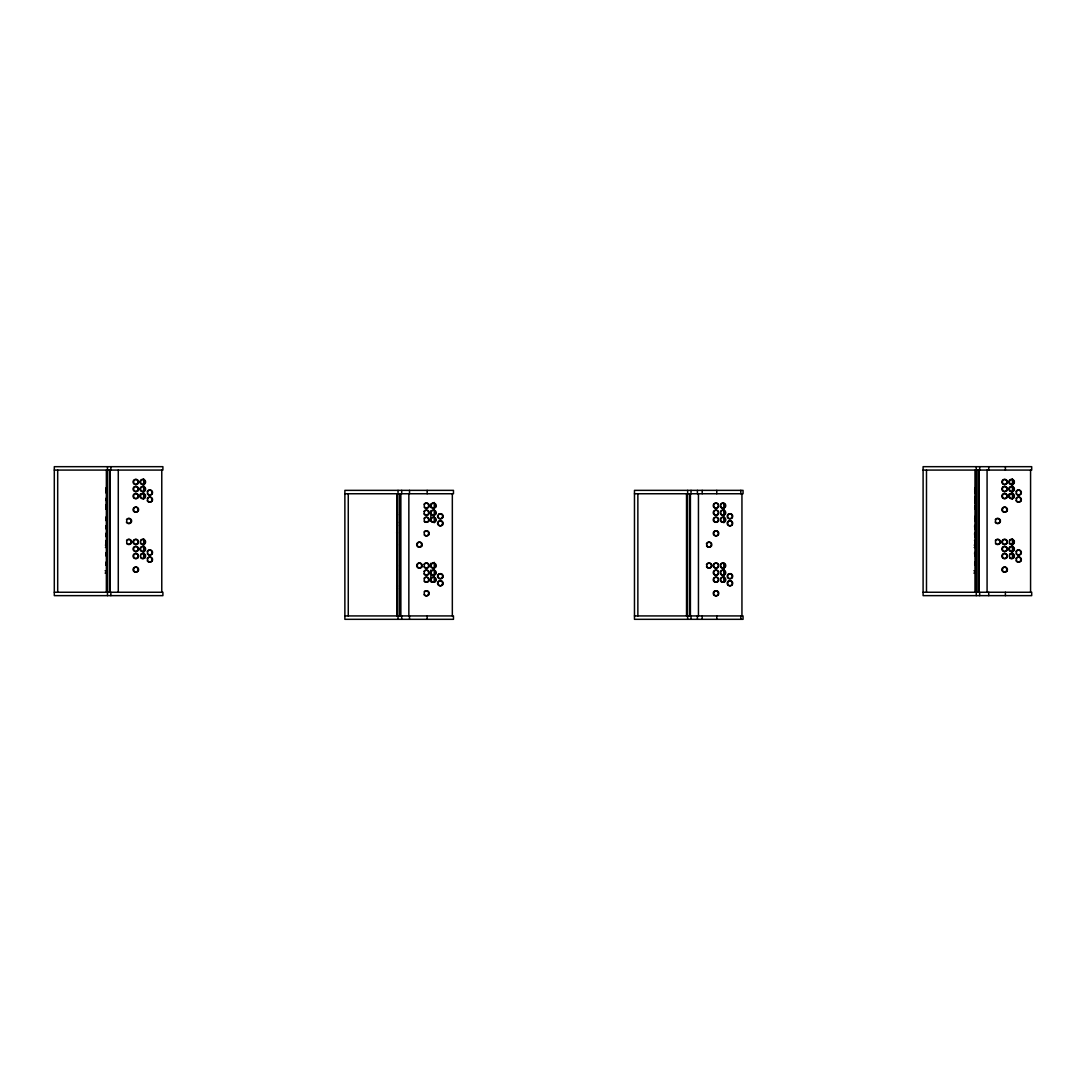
<?xml version="1.0" encoding="UTF-8"?>
<svg xmlns="http://www.w3.org/2000/svg" width="1086" height="1086" viewBox="0 0 1086 1086"><rect width="100%" height="100%" fill="white"/><g stroke="black" fill="none" stroke-linecap="round" stroke-linejoin="round"><path stroke-width="1.5" d="M106.74 500.836L106.754 500.035M106.754 543.991L106.713 545.471M397.313 524.511L396.947 522.529M686.922 523.723L686.895 525.203M686.909 568.453L686.895 566.173M975.54 500.836L975.486 497.958M975.554 543.991L975.513 545.471M105.885 491.632L106.252 490.139L106.455 491.347M974.685 491.632L974.943 490.22M106.469 500.51L106.374 498.854M106.482 543.923L106.428 544.833M397.055 523.656L396.947 524.782M397.191 523.656L397.15 524.552M397.042 568.127L397.313 566.865M975.269 500.51L975.092 498.773M397.286 569.159L397.042 567.068M686.895 569.159L686.868 564.693M106.862 501.528L106.387 503.442M397.259 525.8L397.259 521.633M397.435 525.203L397.204 526.289M687.031 569.159L686.868 570.625M975.662 501.528L975.187 503.442M105.858 489.542L106.007 488.252M974.658 489.542L974.807 488.252M974.699 490.953L975.052 490.139L975.255 491.347M106.632 502.614L106.632 497.469M106.822 546.068L106.482 547.235M397.395 569.743L396.947 571.073M975.432 546.57L975.54 543.19M975.622 546.068L975.282 547.235M106.564 546.95L106.74 543.19M397.34 526.289L396.96 527.131M397.123 570.625L397.286 566.173M686.868 526.683L686.909 522.923M106.374 501.108L106.292 498.773M975.174 545.05L975.228 543.027M975.282 503.28L975.364 497.076M106.034 517.941L106.862 515.782L105.831 519.013M974.834 517.941L975.662 515.782L974.631 519.013M105.871 488.252L106.618 488.035M974.671 488.252L975.486 488.32M106.292 545.131L106.374 542.796M106.509 545.05L105.423 545.131M975.092 501.175L975.242 498.773M975.092 545.131L975.174 542.796M105.994 490.22L106.604 492.677L105.885 492.677M106.523 547.398L105.437 547.453M975.323 547.398L974.237 547.453M54.3 470.075L162.9 470.075L162.9 466.681L54.3 466.681L54.3 595.644L162.9 595.644L162.9 592.25L54.3 592.25M923.1 470.075L1031.7 470.075L1031.7 466.681L923.1 466.681L923.1 595.644L1031.7 595.644L1031.7 592.25L923.1 592.25M974.916 490.139L975.404 492.677L974.685 492.677M105.926 490.492L106.021 492.677M344.873 493.75L453.473 493.75L453.473 490.356L344.873 490.356L344.873 619.319L453.473 619.319L453.473 615.925L344.873 615.925M634.468 493.75L743.055 493.75L743.068 490.356L634.468 490.356L634.468 619.319L743.055 619.319L743.068 615.925L634.468 615.925M106.021 509.144L106.862 509.144M975.662 509.144L974.821 509.144L974.685 507.542M106.727 518.171L105.98 520.438L106.862 521.158M975.527 518.171L974.78 520.438L975.662 521.158M105.776 525.733L106.048 528.923M974.576 525.733L974.848 528.923M396.594 532.819L397.435 532.819M105.776 533.511L106.048 536.701M974.576 533.511L974.848 536.701M105.681 540.529L106.822 541.9M974.481 540.529L975.5 541.018M106.442 542.715L105.953 543.774L106.089 542.715M975.242 542.715L974.753 543.774L974.889 542.715M396.716 544.833L397.435 544.833M974.223 545.131L975.242 545.131M105.776 552.788L106.048 555.978M974.576 552.788L974.848 555.978M106.862 562.358L105.926 562.358L105.926 565.005L106.862 565.005M975.662 562.358L974.726 562.358L974.726 565.005L975.662 565.005M105.111 570.761L106.862 570.761M973.911 570.761L975.662 570.761M105.111 573.096L106.862 573.096M973.911 573.096L975.662 573.096M396.634 586.033L397.435 586.033M396.634 588.68L397.435 588.68M975.079 496.573L975.567 497.469M975.079 540.529L975.567 541.412M396.987 564.204L397.34 565.087M106.279 540.529L106.862 542.498M396.987 511.492L397.367 512.891M396.947 564.258L397.395 565.575M396.947 511.547L397.435 515.022M105.899 504.8L106.156 509.144M975.269 488.035L975.635 489.813M106.469 488.035L106.862 490.533M686.868 520.751L687.031 522.23M106.564 497.076L106.89 499.248M106.55 488.32L106.659 489.216M397.204 521.144L397.449 522.923M105.899 505.438L105.885 509.144M975.418 488.714L975.662 490.533M686.922 512.388L687.044 515.022M974.753 505.927L974.957 507.23M975.513 542.498L975.676 543.19M686.895 522.23L687.058 522.923M106.713 542.498L106.876 543.19M974.794 506.524L974.957 509.144M397.272 513.502L397.028 515.022M106.699 489.813L106.862 491.347M975.527 490.533L975.662 491.347M1030.573 470.075L1030.573 592.25M1012.464 478.804L1012.464 499.139M1012.464 538.67L1012.464 558.394M1009.07 494.008L1009.07 497.388M1005.392 466.681L1005.392 470.075M1005.392 592.25L1005.392 595.644M988.722 466.681L988.722 470.075M988.722 592.25L988.722 595.644M987.079 470.075L987.079 592.25M979.667 466.681L979.667 470.075M979.667 592.25L979.667 595.644M979.043 470.075L979.043 592.25M978.54 470.075L978.54 592.25M978.119 470.075L978.119 592.25M976.273 466.681L976.273 470.075M976.273 592.25L976.273 595.644M975.975 470.075L975.975 592.25M975.581 470.075L975.581 592.25M975.404 524.918L975.404 528.923L974.712 525.733M975.404 532.683L975.404 536.701L974.712 533.511M975.404 551.973L975.404 555.978L974.712 552.788M975.16 470.075L975.16 592.25M974.861 562.358L974.861 565.005M974.821 491.632L974.821 492.677M926.494 470.075L926.494 592.25M741.942 493.75L741.942 615.925M740.801 490.356L740.801 493.75M740.801 615.925L740.801 619.319M723.833 504.162L723.833 522.746M723.833 563.281L723.833 582.069M716.76 490.356L716.76 493.75M716.76 615.925L716.76 619.319M702.194 490.356L702.194 493.75M702.194 615.925L702.194 619.319M698.447 493.75L698.447 615.925M697.402 490.356L697.402 493.75M697.402 615.925L697.402 619.319M691.022 490.356L691.022 493.75M691.022 615.925L691.022 619.319M690.411 493.75L690.411 615.925M689.909 493.75L689.909 615.925M689.488 493.75L689.488 615.925M687.642 490.356L687.642 493.75M687.642 615.925L687.642 619.319M687.343 493.75L687.343 615.925M686.949 493.75L686.949 615.925M686.528 493.75L686.528 615.925M637.862 493.75L637.862 615.925M452.333 493.75L452.333 615.925M434.237 502.479L434.237 522.746M434.237 562.344L434.237 582.069M430.843 504.162L430.843 507.542M430.843 510.922L430.843 521.063M430.843 563.281L430.843 566.661M430.843 570.041L430.843 581.865M427.165 490.356L427.165 493.75M427.165 615.925L427.165 619.319M409.517 490.356L409.517 493.75M409.517 615.925L409.517 619.319M408.852 493.75L408.852 615.925M401.698 490.356L401.698 493.75M401.698 615.925L401.698 619.319M400.802 493.75L400.802 615.925M400.313 493.75L400.313 615.925M399.892 493.75L399.892 615.925M398.033 490.356L398.033 493.75M398.033 615.925L398.033 619.319M397.748 493.75L397.748 615.925M397.354 493.75L397.354 615.925M397.055 493.75L397.191 615.925M396.933 493.75L396.933 615.925M348.267 493.75L348.267 615.925M161.773 470.075L161.773 592.25M143.664 478.804L143.664 499.139M143.664 538.67L143.664 558.394M140.27 494.008L140.27 497.388M118.279 470.075L118.279 592.25M110.867 466.681L110.867 470.075M110.867 592.25L110.867 595.644M110.243 470.075L110.243 592.25M109.74 470.075L109.74 592.25M109.319 470.075L109.319 592.25M107.473 466.681L107.473 470.075M107.473 592.25L107.473 595.644M107.175 470.075L107.175 592.25M106.781 470.075L106.781 592.25M106.604 524.918L106.604 528.923L105.912 525.733M106.604 532.683L106.604 536.701L105.912 533.511M106.604 551.973L106.604 555.978L105.912 552.788M106.36 470.075L106.36 592.25M106.061 562.358L106.061 565.005M57.694 470.075L57.694 592.25M713.638 594.721A2.552 2.511 -90 0 1 714.914 590.893A2.552 2.511 -90 0 1 718.226 593.132A2.552 2.511 -90 0 1 715.226 595.793M714.615 595.59A2.552 2.511 -90 0 1 714.072 595.209M714.181 577.711A2.552 2.511 -90 0 1 718.172 579.164A2.552 2.511 -90 0 1 715.185 582.218A2.552 2.511 -90 0 1 713.719 578.186M713.529 573.897A2.552 2.511 -90 0 1 715.525 570.123A2.552 2.511 -90 0 1 718.063 573.557A2.552 2.511 -90 0 1 713.923 574.44M713.95 563.783A2.552 2.511 -90 0 1 718.077 564.72A2.552 2.511 -90 0 1 715.498 568.114A2.552 2.511 -90 0 1 713.543 564.313M720.466 578.539A2.552 2.511 -90 0 1 724.226 577.711A2.552 2.511 -90 0 1 724.376 581.607A2.552 2.511 -90 0 1 720.575 581.091M721.891 570.245A2.552 2.511 -90 0 1 724.986 571.643A2.552 2.511 -90 0 1 723.887 574.888A2.552 2.511 -90 0 1 720.588 574.06M720.452 571.521A2.552 2.511 -90 0 1 721.308 570.53M723.167 563.091A2.552 2.511 -90 0 1 724.783 566.987A2.552 2.511 -90 0 1 720.602 567.001M720.439 564.462A2.552 2.511 -90 0 1 722.516 563.05M706.402 564.693A2.552 2.511 -90 0 1 710.217 563.512A2.552 2.511 -90 0 1 710.339 567.557A2.552 2.511 -90 0 1 706.47 566.634M727.729 584.892A2.552 2.511 -90 0 1 729.005 580.806A2.552 2.511 -90 0 1 732.127 583.711A2.552 2.511 -90 0 1 728.217 585.34M715.307 517.262A2.552 2.511 -90 0 1 718.213 520.018A2.552 2.511 -90 0 1 714.832 522.149A2.552 2.511 -90 0 1 713.678 518.28M714.126 517.805A2.552 2.511 -90 0 1 714.683 517.452M713.556 513.99A2.552 2.511 -90 0 1 715.484 510.162A2.552 2.511 -90 0 1 718.077 513.556A2.552 2.511 -90 0 1 713.95 514.506M715.253 503.13A2.552 2.511 -90 0 1 718.226 505.818A2.552 2.511 -90 0 1 714.887 508.031A2.552 2.511 -90 0 1 713.651 504.189M714.086 503.7A2.552 2.511 -90 0 1 714.629 503.334M720.67 504.121A2.552 2.511 -90 0 1 723.995 503.456A2.552 2.511 -90 0 1 724.932 506.755A2.552 2.511 -90 0 1 721.783 508.004M721.199 507.678A2.552 2.511 -90 0 1 720.398 506.646M720.724 511.112A2.552 2.511 -90 0 1 724.416 510.854A2.552 2.511 -90 0 1 724.348 514.615A2.552 2.511 -90 0 1 720.67 514.207M720.493 518.551A2.552 2.511 -90 0 1 724.253 517.778A2.552 2.511 -90 0 1 724.348 521.687A2.552 2.511 -90 0 1 720.547 521.09M728.855 518.646A2.552 2.511 -90 0 1 727.851 514.479A2.552 2.511 -90 0 1 731.991 515.307A2.552 2.511 -90 0 1 729.493 518.769M728.177 521.253A2.552 2.511 -90 0 1 732.113 522.814A2.552 2.511 -90 0 1 729.059 525.773A2.552 2.511 -90 0 1 727.701 521.701M706.362 543.896A2.552 2.511 -90 0 1 710.095 542.511A2.552 2.511 -90 0 1 710.448 546.529A2.552 2.511 -90 0 1 706.524 545.837M424.232 591.626A2.552 2.511 -90 0 1 427.938 591.544A2.552 2.511 -90 0 1 427.694 595.291A2.552 2.511 -90 0 1 424.029 594.721M424.056 531.909A2.552 2.511 -90 0 1 427.708 531.38A2.552 2.511 -90 0 1 427.911 535.126A2.552 2.511 -90 0 1 424.219 535.004M426.431 577.195A2.552 2.511 -90 0 1 428.291 580.983A2.552 2.511 -90 0 1 424.137 581.281M424.124 578.186A2.552 2.511 -90 0 1 425.78 577.209M423.961 571.358A2.552 2.511 -90 0 1 427.762 570.72A2.552 2.511 -90 0 1 427.708 574.63A2.552 2.511 -90 0 1 423.934 573.897M426.771 563.132A2.552 2.511 -90 0 1 428.115 567.136A2.552 2.511 -90 0 1 423.947 566.851M423.947 564.313A2.552 2.511 -90 0 1 425.468 563.132M431.386 581.594A2.552 2.511 -90 0 1 432.133 577.372A2.552 2.511 -90 0 1 435.595 579.843A2.552 2.511 -90 0 1 431.929 581.974M431.97 574.928A2.552 2.511 -90 0 1 431.536 570.666A2.552 2.511 -90 0 1 435.527 572.064A2.552 2.511 -90 0 1 432.581 575.146M417.567 563.62A2.552 2.511 -90 0 1 421.585 564.951A2.552 2.511 -90 0 1 418.694 568.087A2.552 2.511 -90 0 1 417.119 564.096M437.997 581.797A2.552 2.511 -90 0 1 442.233 581.987A2.552 2.511 -90 0 1 440.278 585.802A2.552 2.511 -90 0 1 437.699 582.381M439.531 573.707A2.552 2.511 -90 0 1 442.45 576.965A2.552 2.511 -90 0 1 438.201 577.901M437.821 577.358A2.552 2.511 -90 0 1 437.943 574.806M438.364 574.304A2.552 2.511 -90 0 1 438.907 573.924M424.083 518.28A2.552 2.511 -90 0 1 427.395 517.574A2.552 2.511 -90 0 1 428.386 520.873A2.552 2.511 -90 0 1 425.237 522.149M424.653 521.837A2.552 2.511 -90 0 1 424.178 521.389M423.934 511.438A2.552 2.511 -90 0 1 427.721 510.746A2.552 2.511 -90 0 1 427.748 514.642A2.552 2.511 -90 0 1 423.961 513.99M424.042 504.189A2.552 2.511 -90 0 1 427.341 503.402A2.552 2.511 -90 0 1 428.413 506.673A2.552 2.511 -90 0 1 425.291 508.031M424.707 507.732A2.552 2.511 -90 0 1 424.219 507.284M431.604 510.651A2.552 2.511 -90 0 1 435.554 512.198A2.552 2.511 -90 0 1 432.5 515.171A2.552 2.511 -90 0 1 431.128 511.112M438.405 514.316A2.552 2.511 -90 0 1 441.948 514.56A2.552 2.511 -90 0 1 441.717 518.144A2.552 2.511 -90 0 1 438.174 517.913M437.807 517.357A2.552 2.511 -90 0 1 437.685 515.416M437.712 524.212A2.552 2.511 -90 0 1 440.224 520.764A2.552 2.511 -90 0 1 442.246 524.538A2.552 2.511 -90 0 1 438.025 524.796M134.718 512.063A2.552 2.511 -90 0 1 133.754 507.881A2.552 2.511 -90 0 1 137.895 508.777A2.552 2.511 -90 0 1 135.356 512.212M134.012 554.036A2.552 2.511 -90 0 1 137.393 554.322A2.552 2.511 -90 0 1 137.406 557.756A2.552 2.511 -90 0 1 134.026 558.082M133.564 557.607A2.552 2.511 -90 0 1 133.551 554.512M134.297 539.701A2.552 2.511 -90 0 1 138.058 541.914A2.552 2.511 -90 0 1 134.297 544.113M133.782 543.706A2.552 2.511 -90 0 1 133.782 540.109M140.678 554.322A2.552 2.511 -90 0 1 144.221 554.172A2.552 2.511 -90 0 1 144.37 557.77A2.552 2.511 -90 0 1 140.813 557.919M141.723 546.57A2.552 2.511 -90 0 1 145.022 548.824A2.552 2.511 -90 0 1 142.008 551.471M141.397 551.254A2.552 2.511 -90 0 1 140.42 550.385M140.135 549.788A2.552 2.511 -90 0 1 140.27 547.846M140.637 547.29A2.552 2.511 -90 0 1 141.139 546.855M140.623 540.231A2.552 2.511 -90 0 1 144.329 540.149A2.552 2.511 -90 0 1 144.099 543.882A2.552 2.511 -90 0 1 140.433 543.326M126.546 540.421A2.552 2.511 -90 0 1 130.211 539.973A2.552 2.511 -90 0 1 130.334 543.733A2.552 2.511 -90 0 1 126.641 543.529M148.429 557.281A2.552 2.511 -90 0 1 151.959 559.141A2.552 2.511 -90 0 1 149.271 562.127M148.633 561.978A2.552 2.511 -90 0 1 147.207 560.661M147.126 558.706A2.552 2.511 -90 0 1 147.872 557.634M149.61 549.978A2.552 2.511 -90 0 1 151.877 553.29A2.552 2.511 -90 0 1 148.13 554.661M147.628 554.227A2.552 2.511 -90 0 1 147.262 553.684M147.099 551.742A2.552 2.511 -90 0 1 148.958 550.032M133.605 497.714A2.552 2.511 -90 0 1 134.935 493.628A2.552 2.511 -90 0 1 138.017 496.56A2.552 2.511 -90 0 1 134.094 498.162M134.284 486.827A2.552 2.511 -90 0 1 138.044 488.781A2.552 2.511 -90 0 1 134.705 491.415A2.552 2.511 -90 0 1 133.768 487.234M133.646 483.609A2.552 2.511 -90 0 1 134.868 479.51A2.552 2.511 -90 0 1 138.031 482.36A2.552 2.511 -90 0 1 134.135 484.057M140.216 482.971A2.552 2.511 -90 0 1 142.578 479.415A2.552 2.511 -90 0 1 144.764 483.08A2.552 2.511 -90 0 1 140.556 483.541M140.556 487.438A2.552 2.511 -90 0 1 144.764 487.899A2.552 2.511 -90 0 1 142.578 491.564A2.552 2.511 -90 0 1 140.216 487.994M140.705 494.334A2.552 2.511 -90 0 1 144.248 494.252A2.552 2.511 -90 0 1 144.329 497.85A2.552 2.511 -90 0 1 140.786 497.931M140.108 496.804A2.552 2.511 -90 0 1 140.325 494.877M147.112 491.741A2.552 2.511 -90 0 1 150.886 490.438A2.552 2.511 -90 0 1 151.144 494.469A2.552 2.511 -90 0 1 147.234 493.682M147.194 498.596A2.552 2.511 -90 0 1 151.063 497.646A2.552 2.511 -90 0 1 150.968 501.691A2.552 2.511 -90 0 1 147.153 500.537M126.465 519.624A2.552 2.511 -90 0 1 130.266 519.094A2.552 2.511 -90 0 1 130.116 522.99A2.552 2.511 -90 0 1 126.356 522.162M1003.518 512.063A2.552 2.511 -90 0 1 1002.554 507.881A2.552 2.511 -90 0 1 1006.695 508.777A2.552 2.511 -90 0 1 1004.156 512.212M1002.812 554.036A2.552 2.511 -90 0 1 1006.193 554.322A2.552 2.511 -90 0 1 1006.206 557.756A2.552 2.511 -90 0 1 1002.826 558.082M1002.364 557.607A2.552 2.511 -90 0 1 1002.351 554.512M1003.097 539.701A2.552 2.511 -90 0 1 1006.858 541.914A2.552 2.511 -90 0 1 1003.097 544.113M1002.582 543.706A2.552 2.511 -90 0 1 1002.582 540.109M1009.478 554.322A2.552 2.511 -90 0 1 1013.021 554.172A2.552 2.511 -90 0 1 1013.17 557.77A2.552 2.511 -90 0 1 1009.613 557.919M1010.523 546.57A2.552 2.511 -90 0 1 1013.822 548.824A2.552 2.511 -90 0 1 1010.808 551.471M1010.197 551.254A2.552 2.511 -90 0 1 1009.22 550.385M1008.935 549.788A2.552 2.511 -90 0 1 1009.07 547.846M1009.437 547.29A2.552 2.511 -90 0 1 1009.939 546.855M1009.423 540.231A2.552 2.511 -90 0 1 1013.129 540.149A2.552 2.511 -90 0 1 1012.899 543.882A2.552 2.511 -90 0 1 1009.233 543.326M995.346 540.421A2.552 2.511 -90 0 1 999.011 539.973A2.552 2.511 -90 0 1 999.134 543.733A2.552 2.511 -90 0 1 995.441 543.529M1017.229 557.281A2.552 2.511 -90 0 1 1020.759 559.141A2.552 2.511 -90 0 1 1018.071 562.127M1017.433 561.978A2.552 2.511 -90 0 1 1016.007 560.661M1015.926 558.706A2.552 2.511 -90 0 1 1016.672 557.634M1018.41 549.978A2.552 2.511 -90 0 1 1020.677 553.29A2.552 2.511 -90 0 1 1016.93 554.661M1016.428 554.227A2.552 2.511 -90 0 1 1016.062 553.684M1015.899 551.742A2.552 2.511 -90 0 1 1017.758 550.032M1002.405 497.714A2.552 2.511 -90 0 1 1003.735 493.628A2.552 2.511 -90 0 1 1006.817 496.56A2.552 2.511 -90 0 1 1002.894 498.162M1003.084 486.827A2.552 2.511 -90 0 1 1006.844 488.781A2.552 2.511 -90 0 1 1003.505 491.415A2.552 2.511 -90 0 1 1002.568 487.234M1002.446 483.609A2.552 2.511 -90 0 1 1003.668 479.51A2.552 2.511 -90 0 1 1006.831 482.36A2.552 2.511 -90 0 1 1002.935 484.057M1009.016 482.971A2.552 2.511 -90 0 1 1011.378 479.415A2.552 2.511 -90 0 1 1013.564 483.08A2.552 2.511 -90 0 1 1009.356 483.541M1009.356 487.438A2.552 2.511 -90 0 1 1013.564 487.899A2.552 2.511 -90 0 1 1011.378 491.564A2.552 2.511 -90 0 1 1009.016 487.994M1009.505 494.334A2.552 2.511 -90 0 1 1013.048 494.252A2.552 2.511 -90 0 1 1013.129 497.85A2.552 2.511 -90 0 1 1009.586 497.931M1008.908 496.804A2.552 2.511 -90 0 1 1009.125 494.877M1015.912 491.741A2.552 2.511 -90 0 1 1019.686 490.438A2.552 2.511 -90 0 1 1019.944 494.469A2.552 2.511 -90 0 1 1016.034 493.682M1015.994 498.596A2.552 2.511 -90 0 1 1019.863 497.646A2.552 2.511 -90 0 1 1019.768 501.691A2.552 2.511 -90 0 1 1015.953 500.537M995.265 519.624A2.552 2.511 -90 0 1 999.066 519.094A2.552 2.511 -90 0 1 998.916 522.99A2.552 2.511 -90 0 1 995.156 522.162M718.185 594.979A2.552 2.511 -90 0 0 716.787 590.798A2.552 2.511 -90 0 0 713.923 594.123A2.552 2.511 -90 0 0 718.185 594.979M717.792 534.787A2.552 2.511 -90 0 0 715.918 530.81A2.552 2.511 -90 0 0 713.461 534.448A2.552 2.511 -90 0 0 717.792 534.787M718.362 534.787A2.552 2.511 -90 0 0 716.488 530.81A2.552 2.511 -90 0 0 714.031 534.448A2.552 2.511 -90 0 0 718.362 534.787M718.294 581.268A2.552 2.511 -90 0 0 716.611 577.195A2.552 2.511 -90 0 0 713.977 580.711A2.552 2.511 -90 0 0 718.294 581.268M718.457 573.951A2.552 2.511 -90 0 0 716.326 570.109A2.552 2.511 -90 0 0 714.113 573.897A2.552 2.511 -90 0 0 718.457 573.951M718.47 566.851A2.552 2.511 -90 0 0 716.298 563.037A2.552 2.511 -90 0 0 714.126 566.851A2.552 2.511 -90 0 0 718.47 566.851M725.109 581.444A2.552 2.511 -90 0 0 723.805 577.236A2.552 2.511 -90 0 0 720.873 580.481A2.552 2.511 -90 0 0 725.109 581.444M725.136 574.345A2.552 2.511 -90 0 0 723.765 570.164A2.552 2.511 -90 0 0 720.887 573.462A2.552 2.511 -90 0 0 725.136 574.345M725.149 567.259A2.552 2.511 -90 0 0 723.738 563.091A2.552 2.511 -90 0 0 720.887 566.417A2.552 2.511 -90 0 0 725.149 567.259M711.357 567.068A2.552 2.511 -90 0 0 709.565 563.05A2.552 2.511 -90 0 0 707.04 566.634A2.552 2.511 -90 0 0 711.357 567.068M732.29 584.716A2.552 2.511 -90 0 0 730.457 580.725A2.552 2.511 -90 0 0 727.959 584.336A2.552 2.511 -90 0 0 732.29 584.716M732.344 577.562A2.552 2.511 -90 0 0 730.349 573.652A2.552 2.511 -90 0 0 728 577.358A2.552 2.511 -90 0 0 732.344 577.562M731.774 577.562A2.552 2.511 -90 0 0 729.778 573.652A2.552 2.511 -90 0 0 727.43 577.358A2.552 2.511 -90 0 0 731.774 577.562M718.335 521.253A2.552 2.511 -90 0 0 716.543 517.235A2.552 2.511 -90 0 0 714.004 520.818A2.552 2.511 -90 0 0 718.335 521.253M718.077 514.492A2.552 2.511 -90 0 0 716.923 510.23A2.552 2.511 -90 0 0 713.869 513.366A2.552 2.511 -90 0 0 718.077 514.492M718.362 507.067A2.552 2.511 -90 0 0 716.475 503.089A2.552 2.511 -90 0 0 714.031 506.728A2.552 2.511 -90 0 0 718.362 507.067M725.081 521.524A2.552 2.511 -90 0 0 723.86 517.303A2.552 2.511 -90 0 0 720.86 520.479A2.552 2.511 -90 0 0 725.081 521.524M725.217 514.289A2.552 2.511 -90 0 0 723.643 510.189A2.552 2.511 -90 0 0 720.928 513.624A2.552 2.511 -90 0 0 725.217 514.289M732.181 524.905A2.552 2.511 -90 0 0 730.62 520.791A2.552 2.511 -90 0 0 727.892 524.212A2.552 2.511 -90 0 0 732.181 524.905M725.285 507.135A2.552 2.511 -90 0 0 723.534 503.103A2.552 2.511 -90 0 0 720.968 506.646A2.552 2.511 -90 0 0 725.285 507.135M732.317 517.642A2.552 2.511 -90 0 0 730.389 513.692A2.552 2.511 -90 0 0 727.987 517.357A2.552 2.511 -90 0 0 732.317 517.642M711.439 546.014A2.552 2.511 -90 0 0 709.429 542.118A2.552 2.511 -90 0 0 707.108 545.837A2.552 2.511 -90 0 0 711.439 546.014M428.576 594.979A2.552 2.511 -90 0 0 427.178 590.798A2.552 2.511 -90 0 0 424.314 594.123A2.552 2.511 -90 0 0 428.576 594.979M428.766 534.787A2.552 2.511 -90 0 0 426.893 530.81A2.552 2.511 -90 0 0 424.436 534.448A2.552 2.511 -90 0 0 428.766 534.787M428.685 581.268A2.552 2.511 -90 0 0 427.015 577.195A2.552 2.511 -90 0 0 424.382 580.711A2.552 2.511 -90 0 0 428.685 581.268M428.848 573.951A2.552 2.511 -90 0 0 426.717 570.109A2.552 2.511 -90 0 0 424.504 573.897A2.552 2.511 -90 0 0 428.848 573.951M428.861 566.851A2.552 2.511 -90 0 0 426.689 563.037A2.552 2.511 -90 0 0 424.517 566.851A2.552 2.511 -90 0 0 428.861 566.851M435.513 581.444A2.552 2.511 -90 0 0 434.21 577.236A2.552 2.511 -90 0 0 431.264 580.481A2.552 2.511 -90 0 0 435.513 581.444M435.54 574.345A2.552 2.511 -90 0 0 434.169 570.164A2.552 2.511 -90 0 0 431.278 573.462A2.552 2.511 -90 0 0 435.54 574.345M434.984 567.259A2.552 2.511 -90 0 0 433.572 563.091A2.552 2.511 -90 0 0 430.721 566.417A2.552 2.511 -90 0 0 434.984 567.259M435.554 567.259A2.552 2.511 -90 0 0 434.142 563.091A2.552 2.511 -90 0 0 431.291 566.417A2.552 2.511 -90 0 0 435.554 567.259M421.762 567.068A2.552 2.511 -90 0 0 419.97 563.05A2.552 2.511 -90 0 0 417.445 566.634A2.552 2.511 -90 0 0 421.762 567.068M442.681 584.716A2.552 2.511 -90 0 0 440.848 580.725A2.552 2.511 -90 0 0 438.35 584.336A2.552 2.511 -90 0 0 442.681 584.716M442.735 577.562A2.552 2.511 -90 0 0 440.753 573.652A2.552 2.511 -90 0 0 438.405 577.358A2.552 2.511 -90 0 0 442.735 577.562M428.726 521.253A2.552 2.511 -90 0 0 426.947 517.235A2.552 2.511 -90 0 0 424.409 520.818A2.552 2.511 -90 0 0 428.726 521.253M428.481 514.492A2.552 2.511 -90 0 0 427.327 510.23A2.552 2.511 -90 0 0 424.273 513.366A2.552 2.511 -90 0 0 428.481 514.492M428.766 507.067A2.552 2.511 -90 0 0 426.879 503.089A2.552 2.511 -90 0 0 424.436 506.728A2.552 2.511 -90 0 0 428.766 507.067M435.472 521.524A2.552 2.511 -90 0 0 434.251 517.303A2.552 2.511 -90 0 0 431.251 520.479A2.552 2.511 -90 0 0 435.472 521.524M435.622 514.289A2.552 2.511 -90 0 0 434.047 510.189A2.552 2.511 -90 0 0 431.318 513.624A2.552 2.511 -90 0 0 435.622 514.289M442.586 524.905A2.552 2.511 -90 0 0 441.025 520.791A2.552 2.511 -90 0 0 438.296 524.212A2.552 2.511 -90 0 0 442.586 524.905M435.69 507.135A2.552 2.511 -90 0 0 433.938 503.103A2.552 2.511 -90 0 0 431.359 506.646A2.552 2.511 -90 0 0 435.69 507.135M435.106 507.135A2.552 2.511 -90 0 0 433.368 503.103A2.552 2.511 -90 0 0 430.789 506.646A2.552 2.511 -90 0 0 435.106 507.135M434.902 521.524A2.552 2.511 -90 0 0 433.681 517.303A2.552 2.511 -90 0 0 430.68 520.479A2.552 2.511 -90 0 0 434.902 521.524M442.721 517.642A2.552 2.511 -90 0 0 440.794 513.692A2.552 2.511 -90 0 0 438.377 517.357A2.552 2.511 -90 0 0 442.721 517.642M421.843 546.014A2.552 2.511 -90 0 0 419.82 542.118A2.552 2.511 -90 0 0 417.499 545.837A2.552 2.511 -90 0 0 421.843 546.014M421.273 546.014A2.552 2.511 -90 0 0 419.25 542.118A2.552 2.511 -90 0 0 416.929 545.837A2.552 2.511 -90 0 0 421.273 546.014M137.433 571.304A2.552 2.511 -90 0 0 136.035 567.123A2.552 2.511 -90 0 0 133.171 570.449A2.552 2.511 -90 0 0 137.433 571.304M138.017 571.304A2.552 2.511 -90 0 0 136.619 567.123A2.552 2.511 -90 0 0 133.754 570.449A2.552 2.511 -90 0 0 138.017 571.304M138.194 511.112A2.552 2.511 -90 0 0 136.32 507.135A2.552 2.511 -90 0 0 133.863 510.773A2.552 2.511 -90 0 0 138.194 511.112M138.126 557.593A2.552 2.511 -90 0 0 136.442 553.521A2.552 2.511 -90 0 0 133.809 557.037A2.552 2.511 -90 0 0 138.126 557.593M137.705 550.276A2.552 2.511 -90 0 0 135.574 546.434A2.552 2.511 -90 0 0 133.361 550.222A2.552 2.511 -90 0 0 137.705 550.276M138.289 550.276A2.552 2.511 -90 0 0 136.157 546.434A2.552 2.511 -90 0 0 133.931 550.222A2.552 2.511 -90 0 0 138.289 550.276M137.895 543.706A2.552 2.511 -90 0 0 136.768 539.457A2.552 2.511 -90 0 0 133.7 542.566A2.552 2.511 -90 0 0 137.895 543.706M144.94 557.77A2.552 2.511 -90 0 0 143.637 553.561A2.552 2.511 -90 0 0 140.705 556.806A2.552 2.511 -90 0 0 144.94 557.77M144.967 550.67A2.552 2.511 -90 0 0 143.596 546.489A2.552 2.511 -90 0 0 140.718 549.788A2.552 2.511 -90 0 0 144.967 550.67M144.981 543.584A2.552 2.511 -90 0 0 143.569 539.416A2.552 2.511 -90 0 0 140.718 542.742A2.552 2.511 -90 0 0 144.981 543.584M131.189 543.394A2.552 2.511 -90 0 0 129.397 539.375A2.552 2.511 -90 0 0 126.872 542.959A2.552 2.511 -90 0 0 131.189 543.394M152.121 561.041A2.552 2.511 -90 0 0 150.289 557.05A2.552 2.511 -90 0 0 147.791 560.661A2.552 2.511 -90 0 0 152.121 561.041M152.176 553.887A2.552 2.511 -90 0 0 150.18 549.978A2.552 2.511 -90 0 0 147.832 553.684A2.552 2.511 -90 0 0 152.176 553.887M138.166 497.578A2.552 2.511 -90 0 0 136.374 493.56A2.552 2.511 -90 0 0 133.836 497.144A2.552 2.511 -90 0 0 138.166 497.578M137.908 490.818A2.552 2.511 -90 0 0 136.755 486.555A2.552 2.511 -90 0 0 133.7 489.691A2.552 2.511 -90 0 0 137.908 490.818M138.194 483.392A2.552 2.511 -90 0 0 136.307 479.415A2.552 2.511 -90 0 0 133.863 483.053A2.552 2.511 -90 0 0 138.194 483.392M144.9 497.85A2.552 2.511 -90 0 0 143.691 493.614A2.552 2.511 -90 0 0 140.691 496.804A2.552 2.511 -90 0 0 144.9 497.85M145.049 490.614A2.552 2.511 -90 0 0 143.474 486.501A2.552 2.511 -90 0 0 140.759 489.949A2.552 2.511 -90 0 0 145.049 490.614M152.013 501.23A2.552 2.511 -90 0 0 150.452 497.116A2.552 2.511 -90 0 0 147.723 500.537A2.552 2.511 -90 0 0 152.013 501.23M145.117 483.46A2.552 2.511 -90 0 0 143.366 479.428A2.552 2.511 -90 0 0 140.8 482.971A2.552 2.511 -90 0 0 145.117 483.46M152.149 493.967A2.552 2.511 -90 0 0 150.221 490.017A2.552 2.511 -90 0 0 147.818 493.682A2.552 2.511 -90 0 0 152.149 493.967M131.27 522.339A2.552 2.511 -90 0 0 129.261 518.443A2.552 2.511 -90 0 0 126.94 522.162A2.552 2.511 -90 0 0 131.27 522.339M1006.233 571.304A2.552 2.511 -90 0 0 1004.835 567.123A2.552 2.511 -90 0 0 1001.971 570.449A2.552 2.511 -90 0 0 1006.233 571.304M1006.817 571.304A2.552 2.511 -90 0 0 1005.419 567.123A2.552 2.511 -90 0 0 1002.554 570.449A2.552 2.511 -90 0 0 1006.817 571.304M1006.993 511.112A2.552 2.511 -90 0 0 1005.12 507.135A2.552 2.511 -90 0 0 1002.663 510.773A2.552 2.511 -90 0 0 1006.993 511.112M1006.926 557.593A2.552 2.511 -90 0 0 1005.242 553.521A2.552 2.511 -90 0 0 1002.609 557.037A2.552 2.511 -90 0 0 1006.926 557.593M1006.505 550.276A2.552 2.511 -90 0 0 1004.374 546.434A2.552 2.511 -90 0 0 1002.161 550.222A2.552 2.511 -90 0 0 1006.505 550.276M1007.089 550.276A2.552 2.511 -90 0 0 1004.957 546.434A2.552 2.511 -90 0 0 1002.731 550.222A2.552 2.511 -90 0 0 1007.089 550.276M1007.102 543.176A2.552 2.511 -90 0 0 1004.93 539.362A2.552 2.511 -90 0 0 1002.758 543.176A2.552 2.511 -90 0 0 1007.102 543.176M1013.74 557.77A2.552 2.511 -90 0 0 1012.437 553.561A2.552 2.511 -90 0 0 1009.505 556.806A2.552 2.511 -90 0 0 1013.74 557.77M1013.767 550.67A2.552 2.511 -90 0 0 1012.396 546.489A2.552 2.511 -90 0 0 1009.518 549.788A2.552 2.511 -90 0 0 1013.767 550.67M1013.781 543.584A2.552 2.511 -90 0 0 1012.369 539.416A2.552 2.511 -90 0 0 1009.518 542.742A2.552 2.511 -90 0 0 1013.781 543.584M999.989 543.394A2.552 2.511 -90 0 0 998.197 539.375A2.552 2.511 -90 0 0 995.672 542.959A2.552 2.511 -90 0 0 999.989 543.394M1020.921 561.041A2.552 2.511 -90 0 0 1019.089 557.05A2.552 2.511 -90 0 0 1016.591 560.661A2.552 2.511 -90 0 0 1020.921 561.041M1020.976 553.887A2.552 2.511 -90 0 0 1018.98 549.978A2.552 2.511 -90 0 0 1016.632 553.684A2.552 2.511 -90 0 0 1020.976 553.887M1006.966 497.578A2.552 2.511 -90 0 0 1005.174 493.56A2.552 2.511 -90 0 0 1002.636 497.144A2.552 2.511 -90 0 0 1006.966 497.578M1006.708 490.818A2.552 2.511 -90 0 0 1005.555 486.555A2.552 2.511 -90 0 0 1002.5 489.691A2.552 2.511 -90 0 0 1006.708 490.818M1006.993 483.392A2.552 2.511 -90 0 0 1005.107 479.415A2.552 2.511 -90 0 0 1002.663 483.053A2.552 2.511 -90 0 0 1006.993 483.392M1013.7 497.85A2.552 2.511 -90 0 0 1012.491 493.614A2.552 2.511 -90 0 0 1009.491 496.804A2.552 2.511 -90 0 0 1013.7 497.85M1013.849 490.614A2.552 2.511 -90 0 0 1012.274 486.501A2.552 2.511 -90 0 0 1009.559 489.949A2.552 2.511 -90 0 0 1013.849 490.614M1020.813 501.23A2.552 2.511 -90 0 0 1019.252 497.116A2.552 2.511 -90 0 0 1016.523 500.537A2.552 2.511 -90 0 0 1020.813 501.23M1013.917 483.46A2.552 2.511 -90 0 0 1012.166 479.428A2.552 2.511 -90 0 0 1009.6 482.971A2.552 2.511 -90 0 0 1013.917 483.46M1020.949 493.967A2.552 2.511 -90 0 0 1019.021 490.017A2.552 2.511 -90 0 0 1016.618 493.682A2.552 2.511 -90 0 0 1020.949 493.967M1000.07 522.339A2.552 2.511 -90 0 0 998.061 518.443A2.552 2.511 -90 0 0 995.74 522.162A2.552 2.511 -90 0 0 1000.07 522.339"/></g></svg>
